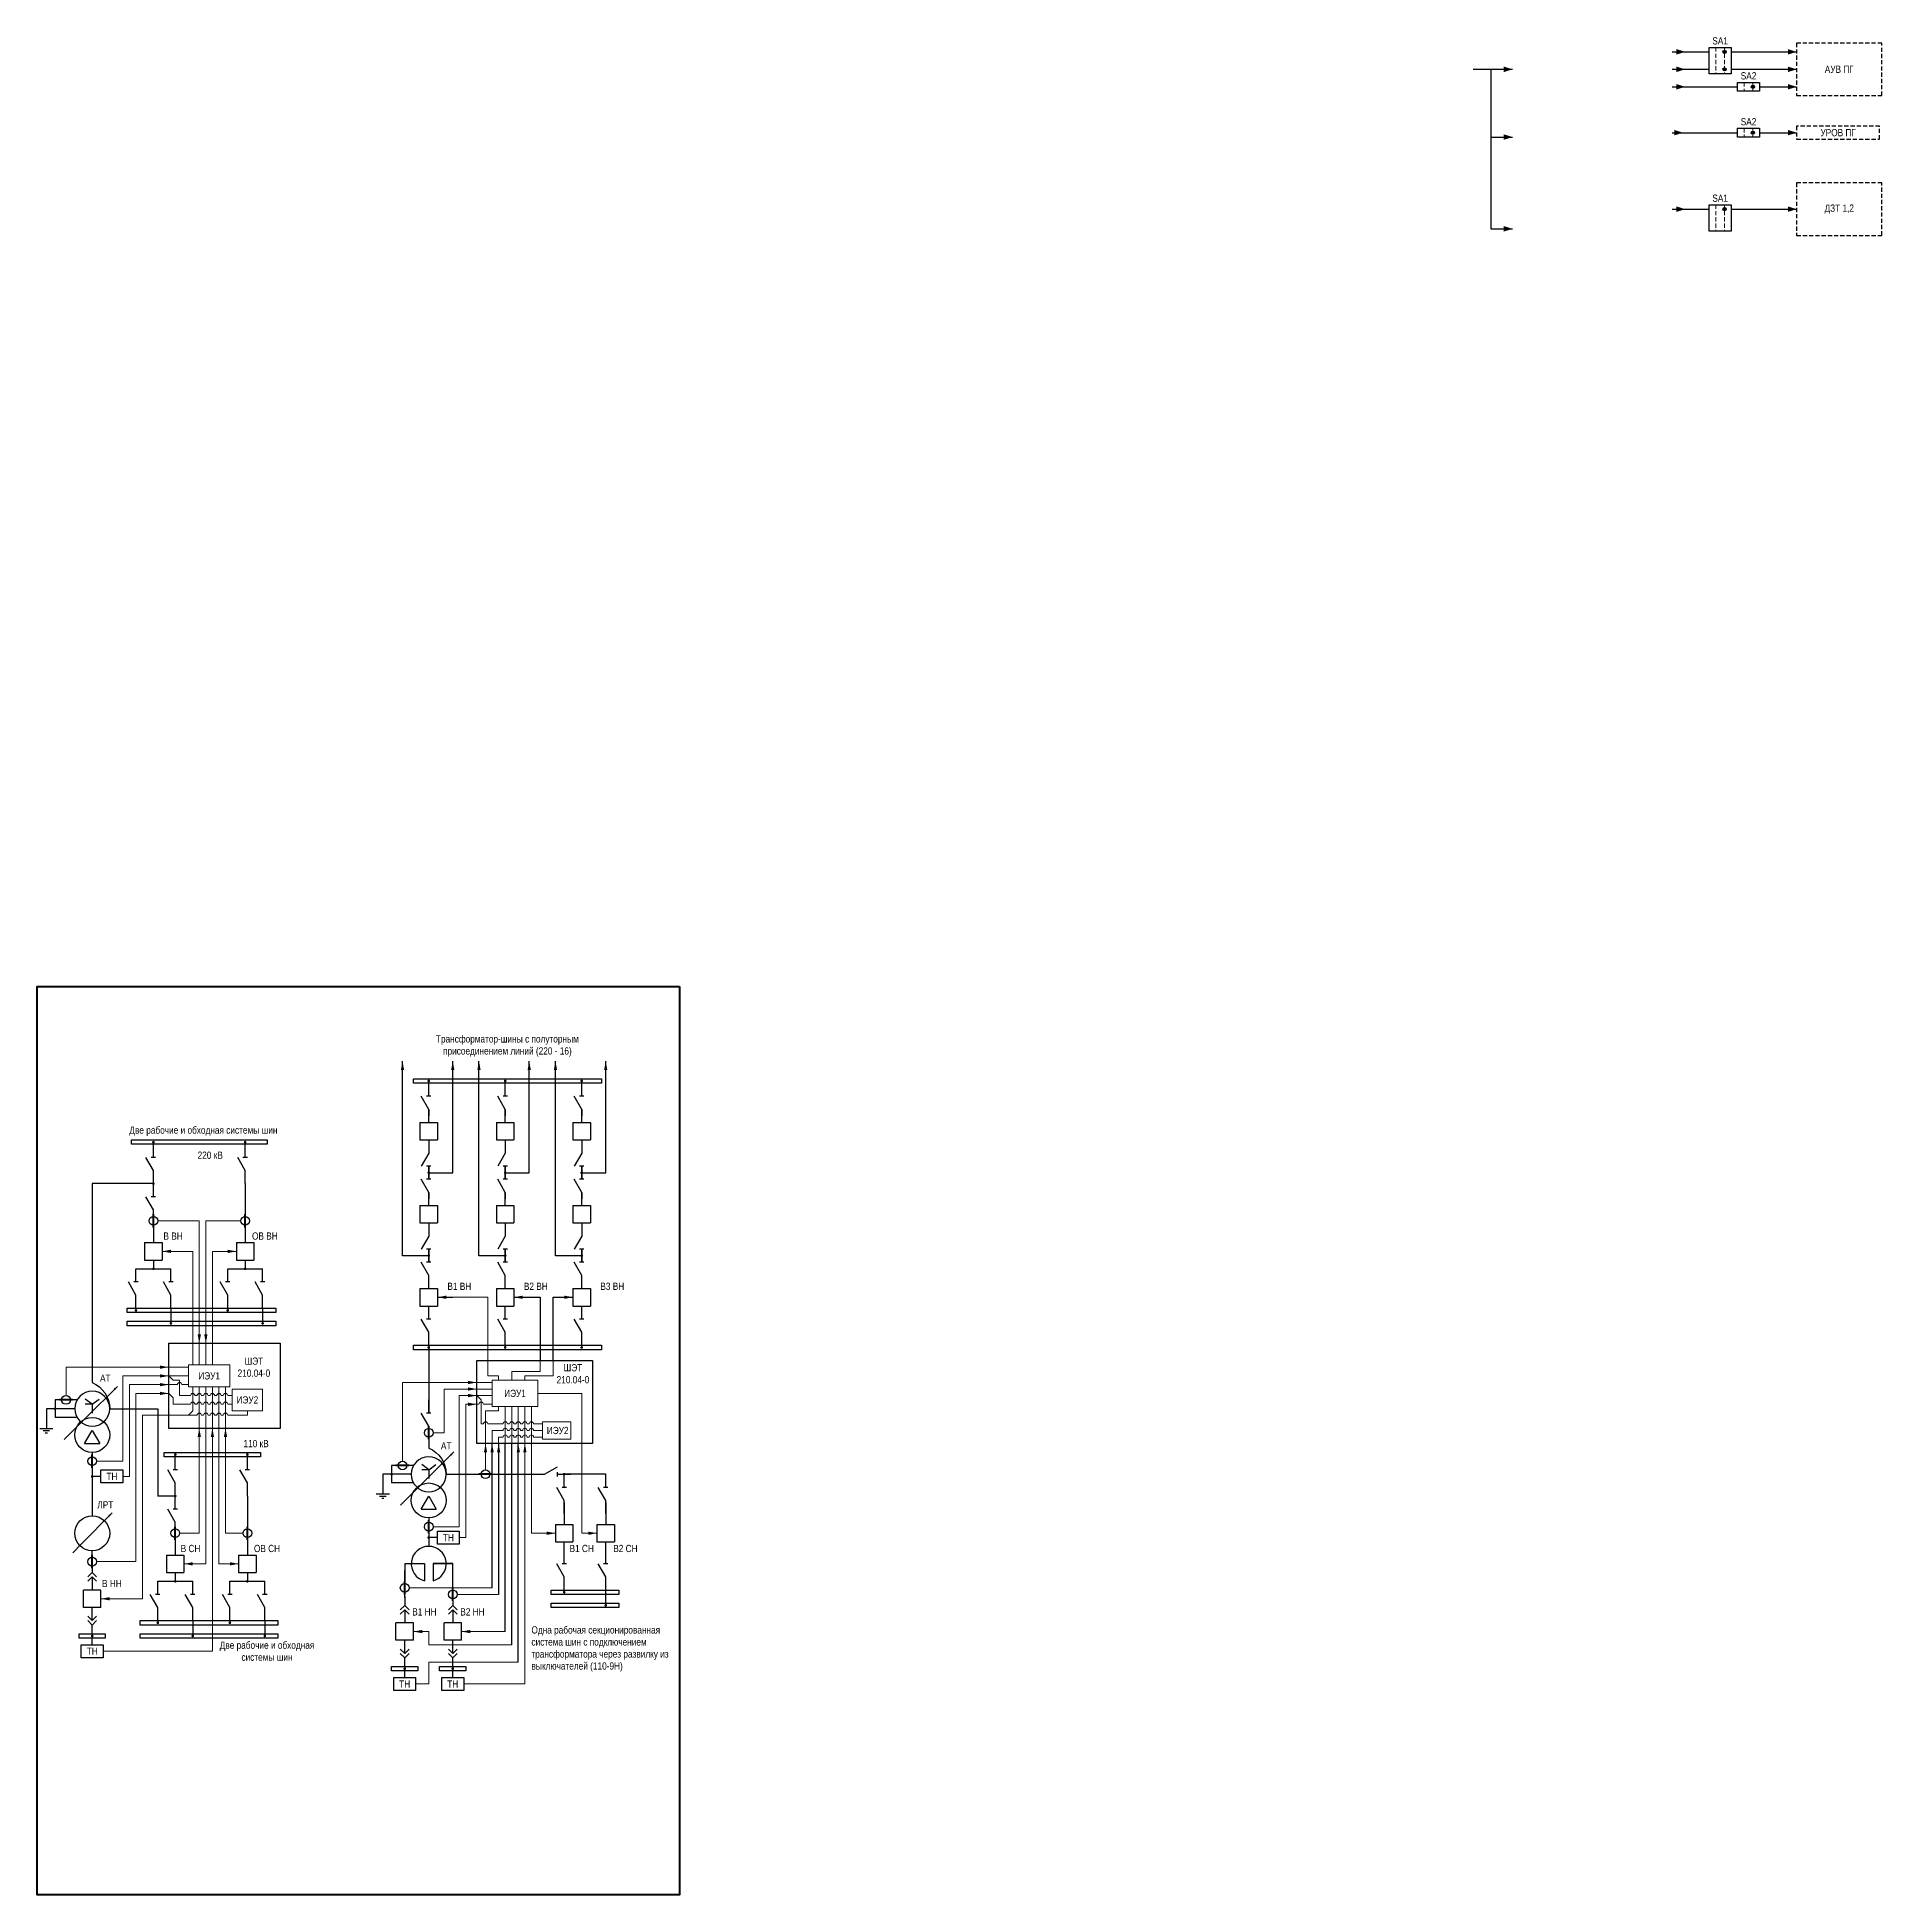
# Model space of a CAD drawing. Header units: millimetres. Extents: x 25558 to 49929, y 1902 to 19390.
# Drawn here: x 27127 to 27971, y 15844 to 16694 of the extents above; entities that cross this region are included whole.
import ezdxf
from ezdxf.enums import TextEntityAlignment as Align

# ---------------------------------------------------------------- set-up
doc = ezdxf.new("R2010")
doc.units = ezdxf.units.MM
doc.linetypes.add('штриховая2', pattern=[9.525, 6.35, -3.175])
for name, color, linetype, lineweight in [('Основная', 7, 'Continuous', 30), ('Отключение_включение', 1, 'Continuous', 30), ('Тонкая', 7, 'Continuous', 5), ('Цепи внешние', 84, 'Continuous', 30), ('Штриховая', 7, 'штриховая2', 20)]:
    doc.layers.add(name, color=color, linetype=linetype, lineweight=lineweight)
doc.styles.add('Narrow', font='ARIALN.TTF')
doc.styles.add('Вывод', font='tahoma.ttf', dxfattribs={"height": 2.5})
doc.styles.add('Компонент', font='ARIALN.TTF', dxfattribs={"height": 3.5})

# ---------------------------------------------------------------- blocks, each defined once
blk = doc.blocks.new('*U23')
at = {"color": 0}
blk.add_line((0, 0), (6, 3.43), dxfattribs=at)
blk = doc.blocks.new('*U11')
at = {"color": 0}
blk.add_line((0, -1), (0, 1), dxfattribs=at)
blk = doc.blocks.new('*U34')
at = {"color": 0}
for p, q in [((0, 3), (0, 9)), ((0, -9), (0, -3))]:
    blk.add_line(p, q, dxfattribs=at)
at = {"color": 0, "ltscale": 0.25, "rotation": 89.99999999999999}
for name, p in [('*U23', (0, -3)), ('*U11', (0, 3))]:
    blk.add_blockref(name, p, dxfattribs=at)
at = {"layer": 'Основная'}
for tag, height, style, p in [('ОУ', 3.5, 'Компонент', (-12, 0)), ('В1', 2.5, 'Вывод', (2, 7)), ('В2', 2.5, 'Вывод', (2, -7))]:
    blk.add_attdef(tag, text='', height=height, dxfattribs=dict(at, style=style)).set_placement(p, align=Align.MIDDLE_CENTER)
blk = doc.blocks.new('*U28')
at = {"color": 0}
for p, q in [((0, 0), (-8, 0)), ((-8, -8), (-8, 0)), ((0, -8), (0, 0)), ((0, -8), (-8, -8))]:
    blk.add_line(p, q, dxfattribs=at)
at = {"layer": 'Основная', "style": 'Компонент'}
blk.add_attdef('ОУ', text='', height=3.5, dxfattribs=at).set_placement((-15, -3), align=Align.MIDDLE_CENTER)
blk = doc.blocks.new('*U35')
at = {"color": 0}
for p, q in [((0, 9), (0, 3)), ((0, -3), (0, -9))]:
    blk.add_line(p, q, dxfattribs=at)
at = {"color": 0, "ltscale": 0.25, "xscale": -1, "rotation": 90}
for name, p in [('*U23', (0, 3)), ('*U11', (0, -3))]:
    blk.add_blockref(name, p, dxfattribs=at)
at = {"layer": 'Основная'}
for tag, height, style, p in [('ОУ', 3.5, 'Компонент', (-12, 0)), ('В2', 2.5, 'Вывод', (2, 7)), ('В1', 2.5, 'Вывод', (2, -7))]:
    blk.add_attdef(tag, text='', height=height, dxfattribs=dict(at, style=style)).set_placement(p, align=Align.MIDDLE_CENTER)
blk = doc.blocks.new('*U26')
at = {"ltscale": 0.25}
blk.add_circle((0, 0), 2, dxfattribs=at)
at = {"layer": 'Основная', "color": 0, "lineweight": 50}
blk.add_line((0, -3), (0, 3), dxfattribs=at)
at = {"layer": 'Основная', "style": 'Компонент'}
blk.add_attdef('ОУ', text='', height=3.5, dxfattribs=at).set_placement((-6, 0), align=Align.MIDDLE_CENTER)
blk = doc.blocks.new('*U40')
at = {"ltscale": 0.25}
for p, q in [((-3.46, -4), (0, 2)), ((0, 2), (3.46, -4)), ((-3.46, -4), (3.46, -4))]:
    blk.add_line(p, q, dxfattribs=at)
blk.add_circle((0, 0), 8, dxfattribs=at)
at = {"layer": 'Основная', "style": 'Компонент'}
blk.add_attdef('ОУ', text='', height=3.5, dxfattribs=at).set_placement((17, 0), align=Align.MIDDLE_CENTER)
blk = doc.blocks.new('*U41')
at = {"ltscale": 0.25}
for p, q in [((0, 0), (-20, 0)), ((14.44, 0), (0, 0))]:
    blk.add_line(p, q, dxfattribs=at)
blk.add_lwpolyline([(-18, 0, 1, 0, 0), (-20, 0, 0, 0, 0)], format="xyseb", dxfattribs=at)
at = {"layer": 'Основная', "style": 'Вывод'}
blk.add_attdef('ОС', text='', height=2.5, dxfattribs=at).set_placement((3, 2), align=Align.MIDDLE_CENTER)
blk = doc.blocks.new('*U42')
at = {"ltscale": 0.25}
for q in [(-3.2, 4.4), (3.2, 4.4), (0, -2), (3.21, 2)]:
    blk.add_line((0, 2), q, dxfattribs=at)
blk.add_circle((0, 0), 8, dxfattribs=at)
blk.add_arc((5.23, -0.15), 13.23, 113.28026, 179.33961, dxfattribs=at)
at = {"layer": 'Основная', "style": 'Компонент'}
blk.add_attdef('ОУ', text='', height=3.5, dxfattribs=at).set_placement((-17, 0), align=Align.MIDDLE_CENTER)
blk = doc.blocks.new('*U43')
at = {"color": 0}
for p, q in [((-3, 0), (3, 0)), ((0, 3), (0, 0)), ((-1.5, -1), (1.5, -1)), ((-0.5, -2), (0.5, -2))]:
    blk.add_line(p, q, dxfattribs=at)
blk = doc.blocks.new('*U20')
at = {"ltscale": 0.25}
blk.add_circle((0, 0), 2, dxfattribs=at)
at = {"layer": 'Основная', "color": 0, "lineweight": 50}
blk.add_line((3, 0), (-3, 0), dxfattribs=at)
at = {"layer": 'Основная', "style": 'Компонент'}
blk.add_attdef('ОУ', text='', height=3.5, dxfattribs=at).set_placement((0, -6), align=Align.MIDDLE_CENTER)
blk = doc.blocks.new('*U943')
at = {"layer": 'Основная', "ltscale": 0.25}
for p, q in [((2, 2), (0, 0)), ((0, 0), (2, -2))]:
    blk.add_line(p, q, dxfattribs=at)
blk = doc.blocks.new('*U32')
at = {"color": 0}
for p, q in [((0, 6), (0, 2)), ((0, 0), (0, -6))]:
    blk.add_line(p, q, dxfattribs=at)
at = {"color": 0, "ltscale": 0.25, "xscale": -1, "rotation": 90}
for p in [(0, 2), (0, 0)]:
    blk.add_blockref('*U943', p, dxfattribs=at)
at = {"layer": 'Основная'}
for tag, height, style, p in [('ОУ2', 3.5, 'Компонент', (-5, 6)), ('В2', 2.5, 'Вывод', (3, 6)), ('ОУ1', 3.5, 'Компонент', (-5, -6)), ('В1', 2.5, 'Вывод', (3, -6))]:
    blk.add_attdef(tag, text='', height=height, dxfattribs=dict(at, style=style)).set_placement(p, align=Align.MIDDLE_CENTER)
blk = doc.blocks.new('*U33')
at = {"color": 0}
for p, q in [((0, 0), (0, 6)), ((0, -6), (0, -2))]:
    blk.add_line(p, q, dxfattribs=at)
at = {"color": 0, "ltscale": 0.25, "rotation": 89.99999999999999}
for p in [(0, 0), (0, -2)]:
    blk.add_blockref('*U943', p, dxfattribs=at)
at = {"layer": 'Основная'}
for tag, height, style, p in [('ОУ1', 3.5, 'Компонент', (-5, 6)), ('В1', 2.5, 'Вывод', (3, 6)), ('ОУ2', 3.5, 'Компонент', (-5, -6)), ('В2', 2.5, 'Вывод', (3, -6))]:
    blk.add_attdef(tag, text='', height=height, dxfattribs=dict(at, style=style)).set_placement(p, align=Align.MIDDLE_CENTER)
blk = doc.blocks.new('*U52')
at = {"color": 0}
for p, q in [((0, 3), (0, 9)), ((0, -9), (0, -3))]:
    blk.add_line(p, q, dxfattribs=at)
at = {"color": 0, "ltscale": 0.25, "rotation": 89.99999999999999}
for name, p in [('*U23', (0, -3)), ('*U11', (0, 3))]:
    blk.add_blockref(name, p, dxfattribs=at)
at = {"layer": 'Основная'}
for tag, height, style, p in [('ОУ', 3.5, 'Компонент', (-13, -1)), ('В1', 2.5, 'Вывод', (2, 7)), ('В2', 2.5, 'Вывод', (2, -7))]:
    blk.add_attdef(tag, text='', height=height, dxfattribs=dict(at, style=style)).set_placement(p, align=Align.MIDDLE_CENTER)
blk = doc.blocks.new('*U51')
at = {"ltscale": 0.25}
for p, q in [((0, 0), (-20, 0)), ((5.64, 0), (0, 0))]:
    blk.add_line(p, q, dxfattribs=at)
blk.add_lwpolyline([(-18, 0, 1, 0, 0), (-20, 0, 0, 0, 0)], format="xyseb", dxfattribs=at)
at = {"layer": 'Основная', "style": 'Вывод'}
blk.add_attdef('ОС', text='', height=2.5, dxfattribs=at).set_placement((3, 2), align=Align.MIDDLE_CENTER)

msp = doc.modelspace()

# ---------------------------------------------------------------- hatches: boundary and pattern name
at = {"layer": 'Тонкая', "lineweight": 25, "ltscale": 0.25}
h = msp.add_hatch(color=256, dxfattribs=at)
edge = h.paths.add_edge_path()
edge.add_arc((27899, 16687), 0.75, 0, 360)
h = msp.add_hatch(color=256, dxfattribs=at)
edge = h.paths.add_edge_path()
edge.add_arc((27899, 16679), 0.75, 0, 360)
h = msp.add_hatch(color=256, dxfattribs=at)
edge = h.paths.add_edge_path()
edge.add_arc((27912, 16671), 0.75, 0, 360)
h = msp.add_hatch(color=256, dxfattribs=at)
edge = h.paths.add_edge_path()
edge.add_arc((27912, 16650), 0.75, 0, 360)
h = msp.add_hatch(color=256, dxfattribs=at)
edge = h.paths.add_edge_path()
edge.add_arc((27899, 16615), 0.75, 0, 360)

# ---------------------------------------------------------------- linework, layer by layer
for p, q in [((27310, 16117), (27317, 16117)), ((27345, 16117), (27357, 16117)), ((27357, 16117), (27357, 16088)), ((27363, 16088), (27363, 16117)), ((27363, 16117), (27372, 16117)), ((27335, 15984), (27335, 16050)), ((27338, 16050), (27338, 15981)), ((27341, 15964), (27341, 16050)), ((27344, 15958), (27344, 16050)), ((27347, 15950), (27347, 16050))]:
    msp.add_line(p, q)
at = {"layer": 'Основная'}
for p, q in [((27294, 16136), (27294, 16225)), ((27317, 16174), (27317, 16225)), ((27329, 16136), (27329, 16225)), ((27352, 16174), (27352, 16225)), ((27364, 16136), (27364, 16225)), ((27387, 16174), (27387, 16225)), ((27306, 16215), (27306, 16216)), ((27341, 16215), (27341, 16216)), ((27376, 16215), (27376, 16216)), ((27306, 16203), (27306, 16200)), ((27341, 16203), (27341, 16200)), ((27376, 16203), (27376, 16200)), ((27180, 16187), (27180, 16188)), ((27222, 16187), (27222, 16188)), ((27306, 16174), (27317, 16174)), ((27341, 16174), (27352, 16174)), ((27376, 16174), (27387, 16174)), ((27180, 16169), (27152, 16169)), ((27152, 16169), (27152, 16078)), ((27222, 16169), (27222, 16151)), ((27306, 16165), (27306, 16162)), ((27341, 16165), (27341, 16162)), ((27376, 16165), (27376, 16162)), ((27180, 16151), (27180, 16142)), ((27222, 16151), (27222, 16142)), ((27172, 16130), (27180, 16130)), ((27180, 16134), (27180, 16130)), ((27180, 16130), (27188, 16130)), ((27214, 16130), (27222, 16130)), ((27222, 16134), (27222, 16130)), ((27222, 16130), (27230, 16130)), ((27306, 16136), (27294, 16136)), ((27341, 16136), (27329, 16136)), ((27376, 16136), (27364, 16136)), ((27172, 16112), (27172, 16111)), ((27188, 16112), (27188, 16106)), ((27214, 16112), (27214, 16111)), ((27230, 16112), (27230, 16106)), ((27188, 16106), (27188, 16105)), ((27230, 16106), (27230, 16105)), ((27306, 16107), (27306, 16111)), ((27341, 16107), (27341, 16111)), ((27376, 16107), (27376, 16111)), ((27306, 16095), (27306, 16093)), ((27341, 16095), (27341, 16094)), ((27376, 16095), (27376, 16094)), ((27306, 16093), (27306, 16064)), ((27152, 16081), (27152, 16079)), ((27182, 16066), (27182, 16026)), ((27152, 16046), (27152, 16033)), ((27190, 16044), (27190, 16045)), ((27223, 16044), (27223, 16045)), ((27306, 16052), (27306, 16048)), ((27387, 16036), (27368, 16036)), ((27156, 16035), (27152, 16035)), ((27152, 16033), (27152, 16017)), ((27152, 16019), (27152, 16017)), ((27190, 16026), (27182, 16026)), ((27223, 16026), (27223, 16008)), ((27368, 16023), (27368, 16013)), ((27387, 16023), (27387, 16013)), ((27306, 16016), (27306, 16003)), ((27190, 16008), (27190, 15999)), ((27223, 16008), (27223, 15999)), ((27310, 16007), (27306, 16007)), ((27368, 16001), (27368, 16005)), ((27387, 16001), (27387, 16005)), ((27152, 15994.5), (27152, 16001)), ((27295, 15995), (27295, 15982)), ((27182, 15987), (27190, 15987)), ((27190, 15991), (27190, 15987)), ((27190, 15987), (27198, 15987)), ((27215, 15987), (27223, 15987)), ((27223, 15991), (27223, 15987)), ((27223, 15987), (27231, 15987)), ((27295, 15979.5), (27295, 15992)), ((27368, 15983), (27368, 15982)), ((27387, 15977), (27387, 15983)), ((27387, 15977), (27387, 15976)), ((27182, 15969), (27182, 15968)), ((27198, 15969), (27198, 15963)), ((27215, 15969), (27215, 15968)), ((27231, 15969), (27231, 15963)), ((27152, 15963), (27152, 15961)), ((27152, 15958), (27152, 15961)), ((27198, 15963), (27198, 15962)), ((27231, 15963), (27231, 15962)), ((27295, 15948), (27295, 15946)), ((27295, 15943), (27295, 15946)), ((27317, 15948), (27317, 15946)), ((27317, 15943), (27317, 15946))]:
    msp.add_line(p, q, dxfattribs=at)
for points in [[(27892, 16689), (27902, 16689), (27902, 16677), (27892, 16677)], [(27905, 16673), (27915, 16673), (27915, 16669), (27905, 16669)], [(27905, 16652), (27915, 16652), (27915, 16648), (27905, 16648)], [(27892, 16617), (27902, 16617), (27902, 16605), (27892, 16605)], [(27299, 16217), (27385, 16217), (27385, 16215), (27299, 16215)], [(27170, 16189), (27232, 16189), (27232, 16187), (27170, 16187)], [(27168, 16112), (27236, 16112), (27236, 16110), (27168, 16110)], [(27168, 16106), (27236, 16106), (27236, 16104), (27168, 16104)], [(27187, 16096), (27238, 16096), (27238, 16057), (27187, 16057)], [(27299, 16095), (27385, 16095), (27385, 16093), (27299, 16093)], [(27328, 16088), (27381, 16088), (27381, 16050), (27328, 16050)], [(27185, 16046), (27229, 16046), (27229, 16044), (27185, 16044)], [(27156, 16038), (27166, 16038), (27166, 16032), (27156, 16032)], [(27310, 16010), (27320, 16010), (27320, 16004), (27310, 16004)], [(27362, 15983), (27393, 15983), (27393, 15981), (27362, 15981)], [(27362, 15977), (27393, 15977), (27393, 15975), (27362, 15975)], [(27174, 15969), (27237, 15969), (27237, 15967), (27174, 15967)], [(27146, 15963), (27158, 15963), (27158, 15961), (27146, 15961)], [(27174, 15963), (27237, 15963), (27237, 15961), (27174, 15961)], [(27147, 15958), (27157, 15958), (27157, 15952), (27147, 15952)], [(27289, 15948), (27301, 15948), (27301, 15946), (27289, 15946)], [(27290, 15943), (27300, 15943), (27300, 15937), (27290, 15937)], [(27311, 15948), (27323, 15948), (27323, 15946), (27311, 15946)], [(27312, 15943), (27322, 15943), (27322, 15937), (27312, 15937)]]:
    msp.add_lwpolyline(points, close=True, dxfattribs=at)
at = {"layer": 'Основная', "ltscale": 0.25, "const_width": 0.6}
for points in [[(27305.7, 16216, 1), (27306.3, 16216, 1)], [(27340.7, 16216, 1), (27341.3, 16216, 1)], [(27375.7, 16216, 1), (27376.3, 16216, 1)], [(27179.7, 16188, 1), (27180.3, 16188, 1)], [(27221.7, 16188, 1), (27222.3, 16188, 1)], [(27306.3, 16174.01, 1), (27305.7, 16174.01, 1)], [(27341.3, 16174.01, 1), (27340.7, 16174.01, 1)], [(27376.3, 16174.01, 1), (27375.7, 16174.01, 1)], [(27180.3, 16169.01, 1), (27179.7, 16169.01, 1)], [(27180.3, 16130.01, 1), (27179.7, 16130.01, 1)], [(27222.3, 16130.01, 1), (27221.7, 16130.01, 1)], [(27306.3, 16136.01, 1), (27305.7, 16136.01, 1)], [(27341.3, 16136.01, 1), (27340.7, 16136.01, 1)], [(27376.3, 16136.01, 1), (27375.7, 16136.01, 1)], [(27171.7, 16111, 1), (27172.3, 16111, 1)], [(27187.7, 16105, 1), (27188.3, 16105, 1)], [(27213.7, 16111, 1), (27214.3, 16111, 1)], [(27229.7, 16105, 1), (27230.3, 16105, 1)], [(27305.7, 16094, 1), (27306.3, 16094, 1)], [(27340.7, 16094, 1), (27341.3, 16094, 1)], [(27375.7, 16094, 1), (27376.3, 16094, 1)], [(27134.7, 16066, 1), (27135.3, 16066, 1)], [(27189.7, 16045, 1), (27190.3, 16045, 1)], [(27222.7, 16045, 1), (27223.3, 16045, 1)], [(27151.7, 16035, 1), (27152.3, 16035, 1)], [(27288.7, 16036, 1), (27289.3, 16036, 1)], [(27367.7, 16036, 1), (27368.3, 16036, 1)], [(27190.3, 16026.01, 1), (27189.7, 16026.01, 1)], [(27305.7, 16007, 1), (27306.3, 16007, 1)], [(27190.3, 15987.01, 1), (27189.7, 15987.01, 1)], [(27223.3, 15987.01, 1), (27222.7, 15987.01, 1)], [(27367.7, 15982, 1), (27368.3, 15982, 1)], [(27386.7, 15976, 1), (27387.3, 15976, 1)], [(27181.7, 15968, 1), (27182.3, 15968, 1)], [(27214.7, 15968, 1), (27215.3, 15968, 1)], [(27151.7, 15962, 1), (27152.3, 15962, 1)], [(27197.7, 15962, 1), (27198.3, 15962, 1)], [(27230.7, 15962, 1), (27231.3, 15962, 1)], [(27294.7, 15947, 1), (27295.3, 15947, 1)], [(27316.7, 15947, 1), (27317.3, 15947, 1)]]:
    msp.add_lwpolyline(points, format="xyb", close=True, dxfattribs=at)
at = {"layer": 'Основная'}
for points in [[(27145, 16070), (27135, 16070)], [(27135, 16070), (27135, 16062)], [(27135, 16066), (27131, 16066)], [(27131, 16066), (27131, 16060)], [(27144, 16066), (27134, 16066)], [(27145, 16062), (27135, 16062)], [(27160, 16066), (27182, 16066)], [(27152, 16046), (27152, 16038)], [(27289, 16036), (27285, 16036)], [(27285, 16036), (27285, 16030)], [(27298, 16036), (27288, 16036)], [(27299, 16040), (27289, 16040)], [(27289, 16040), (27289, 16032)], [(27314, 16036), (27332, 16036)], [(27332, 16036), (27359, 16036)], [(27299, 16032), (27289, 16032)], [(27152, 16019), (27152, 16017)], [(27306, 16016), (27306, 16008)], [(27295, 15995.13), (27304, 15995.13), (27304, 15987.25)], [(27295, 15995.13), (27304, 15995.13)], [(27317, 15995.13), (27308, 15995.13), (27308, 15987.25)], [(27308, 15995.13), (27317, 15995.13)], [(27317, 15980), (27317, 15995.13)]]:
    msp.add_lwpolyline(points, dxfattribs=at)
at = {"layer": 'Основная', "ltscale": 0.25}
msp.add_circle((27152, 16009), 8, dxfattribs=at)
msp.add_arc((27306, 15995), 8, 284.47752, 255.5225, dxfattribs=at)
at = {"layer": 'Отключение_включение'}
for p, q in [((27875, 16687), (27892, 16687)), ((27902, 16687), (27932, 16687)), ((27784, 16679), (27802, 16679)), ((27792, 16679), (27792, 16648)), ((27875, 16679), (27892, 16679)), ((27902, 16679), (27932, 16679)), ((27792, 16648), (27802, 16648)), ((27792, 16648), (27792, 16606)), ((27875, 16615), (27892, 16615)), ((27902, 16615), (27932, 16615)), ((27792, 16606), (27802, 16606))]:
    msp.add_line(p, q, dxfattribs=at)
for points in [[(27881, 16687, 0, 2.5, 0), (27877, 16687, 0, 0, 0)], [(27932, 16687, 0, 2.5, 0), (27928, 16687, 0, 0, 0)], [(27802, 16679, 0, 2.5, 0), (27798, 16679, 0, 0, 0)], [(27881, 16679, 0, 2.5, 0), (27877, 16679, 0, 0, 0)], [(27932, 16679, 0, 2.5, 0), (27928, 16679, 0, 0, 0)], [(27802, 16648, 0, 2.5, 0), (27798, 16648, 0, 0, 0)], [(27881, 16615, 0, 2.5, 0), (27877, 16615, 0, 0, 0)], [(27932, 16615, 0, 2.5, 0), (27928, 16615, 0, 0, 0)], [(27802, 16606, 0, 2.5, 0), (27798, 16606, 0, 0, 0)]]:
    msp.add_lwpolyline(points, format="xyseb", dxfattribs=at)
at = {"layer": 'Тонкая'}
for p, q in [((27182, 16152), (27201, 16152)), ((27201, 16096), (27201, 16152)), ((27204, 16096), (27204, 16152)), ((27204, 16152), (27220, 16152)), ((27184, 16138), (27198, 16138)), ((27198, 16138), (27198, 16096)), ((27218, 16138), (27207, 16138)), ((27207, 16138), (27207, 16096)), ((27333, 16117), (27317, 16117)), ((27333, 16088), (27333, 16117)), ((27366, 16117), (27372, 16117)), ((27198, 16096), (27198, 16086)), ((27201, 16096), (27201, 16086)), ((27204, 16096), (27204, 16086)), ((27207, 16096), (27207, 16086)), ((27333, 16088), (27333, 16081)), ((27357, 16088), (27357, 16083)), ((27363, 16088), (27363, 16081)), ((27140, 16072), (27140, 16085)), ((27140, 16085), (27187, 16085)), ((27166, 16081), (27187, 16081)), ((27166, 16042), (27166, 16081)), ((27196, 16085), (27187, 16085)), ((27187, 16081), (27196, 16081)), ((27189, 16079), (27187, 16081)), ((27189, 16079), (27192, 16079)), ((27192, 16079), (27192, 16072)), ((27294, 16042), (27294, 16078)), ((27294, 16078), (27328, 16078)), ((27335, 16078), (27328, 16078)), ((27333, 16081), (27338, 16081)), ((27338, 16081), (27338, 16079)), ((27357, 16083), (27344, 16083)), ((27344, 16083), (27344, 16079)), ((27363, 16081), (27350, 16081)), ((27350, 16081), (27350, 16079)), ((27169, 16035), (27169, 16077)), ((27169, 16077), (27187, 16077)), ((27172, 15996), (27172, 16073)), ((27172, 16073), (27187, 16073)), ((27187, 16077), (27191, 16077)), ((27189, 16071), (27187, 16073)), ((27189, 16071), (27189, 16068)), ((27192, 16072), (27197, 16072)), ((27193, 16077), (27196, 16077)), ((27198, 16065), (27198, 16076)), ((27199, 16072), (27200, 16072)), ((27201, 16057), (27201, 16076)), ((27202, 16072), (27203, 16072)), ((27204, 16057), (27204, 16076)), ((27205, 16072), (27206, 16072)), ((27207, 16057), (27207, 16076)), ((27208, 16072), (27209, 16072)), ((27210, 16057), (27210, 16076)), ((27211, 16072), (27212, 16072)), ((27213, 16057), (27213, 16076)), ((27214, 16072), (27216, 16072)), ((27313, 16075), (27328, 16075)), ((27313, 16055), (27313, 16075)), ((27320, 16012), (27320, 16072)), ((27320, 16072), (27328, 16072)), ((27328, 16075), (27335, 16075)), ((27330, 16070), (27328, 16072)), ((27328, 16072), (27335, 16072)), ((27330, 16070), (27330, 16059)), ((27376, 16073), (27356, 16073)), ((27376, 16050), (27376, 16073)), ((27175, 15979), (27175, 16063)), ((27175, 16063), (27187, 16063)), ((27187, 16063), (27200, 16063)), ((27189, 16068), (27197, 16068)), ((27196, 16063), (27198, 16065)), ((27199, 16068), (27200, 16068)), ((27202, 16068), (27203, 16068)), ((27202, 16063), (27203, 16063)), ((27205, 16068), (27206, 16068)), ((27205, 16063), (27206, 16063)), ((27208, 16068), (27209, 16068)), ((27208, 16063), (27209, 16063)), ((27211, 16068), (27212, 16068)), ((27211, 16063), (27212, 16063)), ((27214, 16068), (27216, 16068)), ((27214, 16063), (27223, 16063)), ((27223, 16063), (27223, 16065)), ((27323, 16007), (27323, 16068)), ((27323, 16068), (27328, 16068)), ((27324, 16068), (27328, 16068)), ((27328, 16068), (27329, 16068)), ((27331, 16068), (27335, 16068)), ((27332, 16050), (27332, 16065)), ((27332, 16065), (27338, 16065)), ((27338, 16065), (27338, 16067)), ((27341, 16050), (27341, 16067)), ((27344, 16050), (27344, 16067)), ((27347, 16050), (27347, 16067)), ((27350, 16050), (27350, 16067)), ((27353, 16050), (27353, 16067)), ((27201, 16057), (27201, 16009)), ((27204, 16057), (27204, 15995)), ((27207, 15955), (27207, 16057)), ((27210, 15995), (27210, 16057)), ((27213, 16057), (27213, 16009)), ((27308, 16055), (27313, 16055)), ((27330, 16059), (27331, 16059)), ((27333, 16059), (27340, 16059)), ((27335, 16050), (27335, 16056)), ((27335, 16056), (27340, 16056)), ((27338, 16050), (27338, 16053)), ((27338, 16053), (27340, 16053)), ((27342, 16059), (27343, 16059)), ((27342, 16056), (27343, 16056)), ((27342, 16053), (27343, 16053)), ((27345, 16059), (27346, 16059)), ((27345, 16056), (27346, 16056)), ((27345, 16053), (27346, 16053)), ((27348, 16059), (27349, 16059)), ((27348, 16056), (27349, 16056)), ((27348, 16053), (27349, 16053)), ((27351, 16059), (27352, 16059)), ((27351, 16056), (27352, 16056)), ((27351, 16053), (27352, 16053)), ((27354, 16059), (27358, 16059)), ((27354, 16056), (27358, 16056)), ((27354, 16053), (27358, 16053)), ((27332, 16038), (27332, 16050)), ((27350, 15940), (27350, 16050)), ((27353, 16050), (27353, 16009)), ((27376, 16009), (27376, 16050)), ((27154, 16042), (27166, 16042)), ((27166, 16035), (27169, 16035)), ((27308, 16012), (27320, 16012)), ((27192, 16009), (27201, 16009)), ((27213, 16009), (27221, 16009)), ((27320, 16007), (27323, 16007)), ((27353, 16009), (27364, 16009)), ((27376, 16009), (27383, 16009)), ((27154, 15996), (27172, 15996)), ((27194, 15995), (27204, 15995)), ((27219, 15995), (27210, 15995)), ((27156, 15979), (27175, 15979)), ((27297, 15984), (27335, 15984)), ((27319, 15981), (27338, 15981)), ((27299, 15964), (27306, 15964)), ((27306, 15964), (27306, 15958)), ((27341, 15964), (27321, 15964)), ((27157, 15955), (27207, 15955)), ((27306, 15958), (27344, 15958)), ((27306, 15940), (27306, 15950)), ((27306, 15950), (27347, 15950)), ((27300, 15940), (27306, 15940)), ((27322, 15940), (27350, 15940))]:
    msp.add_line(p, q, dxfattribs=at)
at = {"layer": 'Тонкая', "color": 3, "lineweight": 50}
msp.add_lwpolyline([(27420.8, 16259.3), (27420.8, 15843.5), (27126.8, 15843.5), (27126.8, 16259.3)], close=True, dxfattribs=at)
at = {"layer": 'Тонкая', "ltscale": 0.3}
for points in [[(27294, 16225, 0, 1.5, 0), (27294, 16221, 0, 0, 0)], [(27317, 16225, 0, 1.5, 0), (27317, 16221, 0, 0, 0)], [(27329, 16225, 0, 1.5, 0), (27329, 16221, 0, 0, 0)], [(27352, 16225, 0, 1.5, 0), (27352, 16221, 0, 0, 0)], [(27364, 16225, 0, 1.5, 0), (27364, 16221, 0, 0, 0)], [(27387, 16225, 0, 1.5, 0), (27387, 16221, 0, 0, 0)], [(27184, 16138, 0, 1.5, 0), (27188, 16138, 0, 0, 0)], [(27218, 16138, 0, 1.5, 0), (27214, 16138, 0, 0, 0)], [(27310, 16117, 0, 1.5, 0), (27314, 16117, 0, 0, 0)], [(27345, 16117, 0, 1.5, 0), (27349, 16117, 0, 0, 0)], [(27372, 16117, 0, 1.5, 0), (27368, 16117, 0, 0, 0)], [(27201, 16096, 0, 1.5, 0), (27201, 16100, 0, 0, 0)], [(27204, 16096, 0, 1.5, 0), (27204, 16100, 0, 0, 0)], [(27187, 16085, 0, 1.5, 0), (27183, 16085, 0, 0, 0)], [(27187, 16081, 0, 1.5, 0), (27183, 16081, 0, 0, 0)], [(27187, 16077, 0, 1.5, 0), (27183, 16077, 0, 0, 0)], [(27328, 16078, 0, 1.5, 0), (27324, 16078, 0, 0, 0)], [(27187, 16073, 0, 1.5, 0), (27183, 16073, 0, 0, 0)], [(27328, 16075, 0, 1.5, 0), (27324, 16075, 0, 0, 0)], [(27328, 16072, 0, 1.5, 0), (27324, 16072, 0, 0, 0)], [(27328, 16068, 0, 1.5, 0), (27324, 16068, 0, 0, 0)], [(27201, 16057, 0, 1.5, 0), (27201, 16053, 0, 0, 0)], [(27207, 16057, 0, 1.5, 0), (27207, 16053, 0, 0, 0)], [(27213, 16057, 0, 1.5, 0), (27213, 16053, 0, 0, 0)], [(27332, 16050, 0, 1.5, 0), (27332, 16046, 0, 0, 0)], [(27335, 16050, 0, 1.5, 0), (27335, 16046, 0, 0, 0)], [(27338, 16050, 0, 1.5, 0), (27338, 16046, 0, 0, 0)], [(27347, 16050, 0, 1.5, 0), (27347, 16046, 0, 0, 0)], [(27350, 16050, 0, 1.5, 0), (27350, 16046, 0, 0, 0)], [(27364, 16009, 0, 1.5, 0), (27360, 16009, 0, 0, 0)], [(27383, 16009, 0, 1.5, 0), (27379, 16009, 0, 0, 0)], [(27194, 15995, 0, 1.5, 0), (27198, 15995, 0, 0, 0)], [(27219, 15995, 0, 1.5, 0), (27215, 15995, 0, 0, 0)], [(27156, 15979, 0, 1.5, 0), (27160, 15979, 0, 0, 0)], [(27299, 15964, 0, 1.5, 0), (27303, 15964, 0, 0, 0)], [(27321, 15964, 0, 1.5, 0), (27325, 15964, 0, 0, 0)]]:
    msp.add_lwpolyline(points, format="xyseb", dxfattribs=at)
at = {"layer": 'Тонкая'}
for points in [[(27196, 16086), (27215, 16086), (27215, 16076), (27196, 16076)], [(27335, 16079), (27356, 16079), (27356, 16067), (27335, 16067)], [(27216, 16075), (27230, 16075), (27230, 16065), (27216, 16065)], [(27358, 16060), (27371, 16060), (27371, 16052), (27358, 16052)]]:
    msp.add_lwpolyline(points, close=True, dxfattribs=at)
at = {"layer": 'Тонкая', "lineweight": 25, "ltscale": 0.25}
for centre in [(27899, 16687), (27899, 16679), (27912, 16671), (27912, 16650), (27899, 16615)]:
    msp.add_circle(centre, 0.75, dxfattribs=at)
at = {"layer": 'Тонкая'}
for centre in [(27192, 16077), (27198, 16072), (27201, 16072), (27204, 16072), (27207, 16072), (27210, 16072), (27213, 16072), (27198, 16068), (27201, 16068), (27201, 16063), (27204, 16068), (27204, 16063), (27207, 16068), (27207, 16063), (27210, 16068), (27210, 16063), (27213, 16068), (27213, 16063), (27330, 16068), (27332, 16059), (27341, 16059), (27341, 16056), (27341, 16053), (27344, 16059), (27344, 16056), (27344, 16053), (27347, 16059), (27347, 16056), (27347, 16053), (27350, 16059), (27350, 16056), (27350, 16053), (27353, 16059), (27353, 16056), (27353, 16053)]:
    msp.add_arc(centre, 1, 0, 180, dxfattribs=at)
at = {"layer": 'Цепи внешние', "ltscale": 0.3}
for p, q in [((27875, 16671), (27905, 16671)), ((27915, 16671), (27932, 16671))]:
    msp.add_line(p, q, dxfattribs=at)
at = {"layer": 'Цепи внешние'}
for p, q in [((27875, 16650), (27905, 16650)), ((27915, 16650), (27932, 16650))]:
    msp.add_line(p, q, dxfattribs=at)
at = {"layer": 'Цепи внешние', "linetype": 'штриховая2', "ltscale": 0.3}
for points in [[(27971, 16691), (27932, 16691), (27932, 16667), (27971, 16667)], [(27970, 16653), (27932, 16653), (27932, 16647), (27970, 16647)], [(27971, 16627), (27932, 16627), (27932, 16603), (27971, 16603)]]:
    msp.add_lwpolyline(points, close=True, dxfattribs=at)
at = {"layer": 'Цепи внешние', "ltscale": 0.3}
for points in [[(27881, 16671, 0, 2.5, 0), (27877, 16671, 0, 0, 0)], [(27932, 16671, 0, 2.5, 0), (27928, 16671, 0, 0, 0)], [(27880, 16650, 0, 2.5, 0), (27876, 16650, 0, 0, 0)], [(27932, 16650, 0, 2.5, 0), (27928, 16650, 0, 0, 0)]]:
    msp.add_lwpolyline(points, format="xyseb", dxfattribs=at)
at = {"layer": 'Штриховая', "ltscale": 0.3}
for p, q in [((27895, 16689), (27895, 16677)), ((27899, 16689), (27899, 16677)), ((27908, 16673), (27908, 16669)), ((27912, 16673), (27912, 16669)), ((27908, 16652), (27908, 16648)), ((27912, 16652), (27912, 16648)), ((27895, 16617), (27895, 16605)), ((27899, 16617), (27899, 16605))]:
    msp.add_line(p, q, dxfattribs=at)

# ---------------------------------------------------------------- block references
at = {"layer": 'Основная'}
for name, p in [('*U34', (27306, 16206)), ('*U34', (27341, 16206)), ('*U34', (27376, 16206)), ('*U35', (27306, 16180)), ('*U35', (27341, 16180)), ('*U35', (27376, 16180)), ('*U34', (27180, 16178)), ('*U34', (27222, 16178)), ('*U34', (27306, 16168)), ('*U34', (27341, 16168)), ('*U34', (27376, 16168)), ('*U34', (27180, 16160)), ('*U35', (27306, 16142)), ('*U35', (27341, 16142)), ('*U35', (27376, 16142)), ('*U34', (27306, 16130)), ('*U34', (27341, 16130)), ('*U34', (27376, 16130)), ('*U34', (27172, 16121)), ('*U34', (27188, 16121)), ('*U34', (27214, 16121)), ('*U34', (27230, 16121)), ('*U34', (27306, 16104)), ('*U34', (27341, 16104)), ('*U34', (27376, 16104)), ('*U34', (27306, 16061)), ('*U34', (27190, 16035)), ('*U34', (27223, 16035)), ('*U34', (27368, 16027)), ('*U52', (27387, 16027)), ('*U34', (27190, 16017)), ('*U34', (27368, 15992)), ('*U52', (27387, 15992)), ('*U34', (27182, 15978)), ('*U34', (27198, 15978)), ('*U34', (27215, 15978)), ('*U34', (27231, 15978))]:
    msp.add_blockref(name, p, dxfattribs=at)
at = {"layer": 'Основная', "ltscale": 0.25}
for name, p, rotation in [('*U28', (27302, 16189), 180), ('*U28', (27337, 16189), 180), ('*U28', (27372, 16189), 180), ('*U28', (27302, 16151), 180), ('*U28', (27337, 16151), 180), ('*U28', (27372, 16151), 180), ('*U28', (27176, 16134), 180), ('*U28', (27218, 16134), 180), ('*U28', (27302, 16113), 180), ('*U28', (27337, 16113), 180), ('*U28', (27372, 16113), 180), ('*U41', (27149.36, 16062.05), 224.9999999999999), ('*U41', (27303.36, 16032.05), 224.9999999999999), ('*U51', (27147.08, 16004.09), 225.4999775496878), ('*U28', (27364, 16005), 180), ('*U28', (27383, 16005), 180), ('*U28', (27186, 15991), 180), ('*U28', (27219, 15991), 180)]:
    msp.add_blockref(name, p, dxfattribs=dict(at, rotation=rotation))
for name, p in [('*U26', (27180, 16152)), ('*U26', (27222, 16152)), ('*U20', (27140, 16070)), ('*U43', (27131, 16057)), ('*U26', (27306, 16055)), ('*U26', (27152, 16042)), ('*U20', (27294, 16040)), ('*U20', (27332, 16036)), ('*U43', (27285, 16027)), ('*U26', (27190, 16009)), ('*U26', (27223, 16009)), ('*U26', (27306, 16012)), ('*U26', (27152, 15996)), ('*U32', (27152, 15989)), ('*U26', (27295, 15984)), ('*U28', (27156, 15983)), ('*U32', (27295, 15974)), ('*U26', (27317, 15981)), ('*U32', (27317, 15974)), ('*U33', (27152, 15969)), ('*U28', (27299, 15968)), ('*U28', (27321, 15968)), ('*U33', (27295, 15954)), ('*U33', (27317, 15954))]:
    msp.add_blockref(name, p, dxfattribs=at)
at = {"layer": 'Основная', "ltscale": 0.35, "xscale": -1}
for p in [(27152, 16066), (27306, 16036)]:
    msp.add_blockref('*U42', p, dxfattribs=at)
at = {"layer": 'Основная', "ltscale": 0.35}
for p in [(27152, 16054), (27306, 16024)]:
    msp.add_blockref('*U40', p, dxfattribs=at)
at = {"layer": 'Основная', "rotation": 270}
msp.add_blockref('*U34', (27362, 16036), dxfattribs=at)

# ---------------------------------------------------------------- texts
at = {"layer": 'Основная', "char_height": 3.3, "style": 'Narrow'}
for s, insert, width, attachment_point in [('SA1', (27897, 16692), 8.1148, 5), ('SA2', (27910, 16676), 8.8248, 5), ('АУВ ПГ', (27951.5, 16679), 39, 5), ('SA2', (27910, 16655), 39, 5), ('УРОВ ПГ', (27951, 16650), 38, 5), ('SA1', (27897, 16620), 8.1148, 5), ('ДЗТ 1,2', (27951.5, 16615), 39, 5), ('\\pxt3;Трансформатор-шины с полуторным присоединением линий (220 - 16)', (27342, 16232), 91.869, 5), ('\\pxt3;Две рабочие и обходная системы шин', (27169, 16193), 76.4846, 4), ('\\pxi-3,l3,t3;220 кВ', (27206, 16182), 53.3807, 5), ('\\pxi-3,l3,t3;В ВН', (27189, 16145), 10, 5), ('\\pxi-3,l3,t3;ОВ ВН', (27231, 16145), 16.6811, 5), ('\\pxi-3,l3,t3;В1 ВН', (27320, 16122), 21.8485, 5), ('\\pxi-3,l3,t3;В2 ВН', (27355, 16122), 21.8485, 5), ('\\pxi-3,l3,t3;В3 ВН', (27390, 16122), 21.8485, 5), ('\\pxqc;ШЭТ 210.04-0', (27226, 16085), 22.9138, 5), ('\\pxqc;ШЭТ 210.04-0', (27372, 16082), 22.9138, 5), ('\\pxi-3,l3,t3;AT', (27158, 16080), 10, 5), ('\\pxqc;ИЭУ1', (27205.5, 16081), 19, 5), ('\\pxqc;ИЭУ2', (27223, 16070), 14, 5), ('\\pxqc;ИЭУ1', (27345.5, 16073), 21, 5), ('ИЭУ2', (27365, 16056), 19, 5), ('\\pxi-3,l3,t3;110 кВ', (27227, 16050), 53.3807, 5), ('\\pxi-3,l3,t3;AT', (27314, 16049), 10, 5), ('\\pxqc;ТН', (27161, 16035), 10, 5), ('\\pxi-3,l3,t3;ЛРТ', (27158, 16022), 10, 5), ('\\pxi-3,l3,t3;В СН', (27197, 16002), 10, 5), ('\\pxi-3,l3,t3;ОВ СН', (27232, 16002), 14.7735, 5), ('\\pxqc;ТН', (27315, 16007), 10, 5), ('\\pxi-3,l3,t3;В1 СН', (27376, 16002), 21.8485, 5), ('\\pxi-3,l3,t3;В2 СН', (27396, 16002), 21.8485, 5), ('\\pxi-3,l3,t3;В НН', (27161, 15986), 21.8485, 5), ('\\pxi-3,l3,t3;В1 НН', (27304, 15973), 21.8485, 5), ('\\pxi-3,l3,t3;В2 НН', (27326, 15973), 21.8485, 5), ('\\pxt3;Две рабочие и обходная системы шин', (27232, 15955), 43.1719, 5), ('\\pxt3;Одна рабочая секционированная система шин с подключением трансформатора через развилку из выключателей (110-9Н)', (27353, 15956), 72.5506, 4), ('\\pxqc;ТН', (27152, 15955), 10, 5), ('\\pxqc;ТН', (27295, 15940), 10, 5), ('\\pxqc;ТН', (27317, 15940), 10, 5)]:
    msp.add_mtext(s, dxfattribs=dict(at, insert=insert, width=width, attachment_point=attachment_point))

doc.saveas('drawing.dxf')
